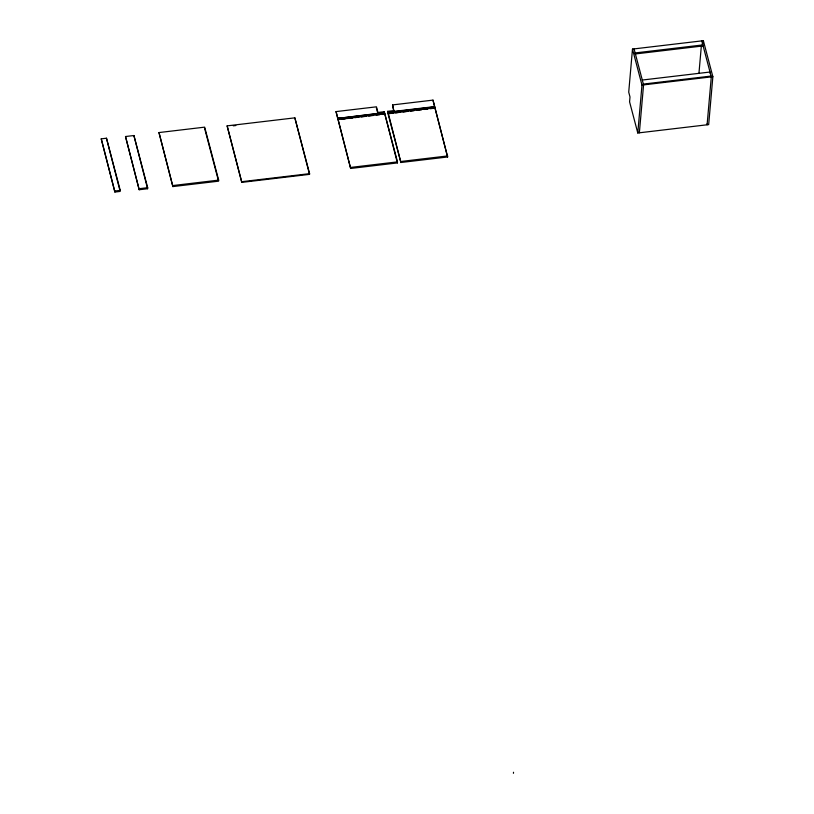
<?xml version="1.0" encoding="UTF-8"?>
<svg xmlns="http://www.w3.org/2000/svg" width="814" height="814" viewBox="0 0 814 814"><rect width="100%" height="100%" fill="white"/><g stroke="black" fill="none" stroke-linecap="round" stroke-linejoin="round"><path stroke-width="1.22" d="M101.231 138.838L114.906 192.043L120.157 191.422L120.248 190.384L106.471 138.217L101.231 138.838L114.906 192.043M106.471 138.217L119.841 190.211M125.509 136.518L139.194 189.733L147.588 188.736L147.68 187.698L133.913 135.531L125.509 136.518L139.194 189.733M133.913 135.531L147.588 188.736M158.984 132.56L172.883 186.579L218.569 181.176L218.661 180.128L204.67 127.147L158.984 132.56L172.883 186.579M227.126 125.865L241.799 182.377L309.524 174.359L309.585 173.657L294.851 117.847L227.126 125.865L241.799 182.377M294.851 117.847L309.524 174.359M336.029 111.599L350.661 168.457L397.395 162.922L397.486 161.884L384.778 113.757L339.072 119.505L338.756 118.295L384.462 112.546L384.249 111.732L377.94 112.474L376.455 106.817L336.029 111.599L350.661 168.457M384.249 111.732L397.395 162.922M382.275 114.398L384.747 114.102L384.462 112.546M394.047 110.572L387.749 111.315L387.657 112.363L400.895 162.505L447.619 156.98L432.977 100.122L392.552 104.914L393.956 111.61L392.552 104.914M387.963 112.129L433.638 106.715L433.954 107.936L388.247 113.685L387.749 111.315M400.895 162.505L388.278 113.339M432.977 100.122L447.619 156.98M433.638 106.715L433.954 107.936M513.431 773.3L513.522 772.262M632.488 49.084L628.723 92.135L629.995 96.988L629.578 101.852L637.789 132.987L708.668 124.603L712.861 76.699L703.367 40.7L632.488 49.084L641.981 85.083L637.789 132.987M698.941 73.433L701.353 45.889M702.767 45.971L702.858 44.923L635.134 52.941L635.042 53.989L702.767 45.971L702.228 43.946M703.143 43.234L703.367 40.7M709.92 73.067L710.011 72.029L642.287 80.037M233.333 125.824L235.846 125.519M337.698 118.417L384.432 112.892M387.932 112.474L434.656 106.939M341.544 119.22L345.248 118.783M347.71 118.488L352.655 117.898M355.118 117.613L358.821 117.175M361.294 116.88L366.229 116.29M368.701 116.005L373.636 115.415M376.109 115.12L379.812 114.682M389.479 113.543L393.182 113.105M395.655 112.81L400.59 112.23M403.062 111.935L407.997 111.345M410.47 111.06L414.173 110.623M416.646 110.328L421.581 109.737M424.053 109.452L427.757 109.015M430.219 108.72L434.971 108.16M643.355 84.086L711.08 76.068M641.981 85.083L712.861 76.699M114.998 191.005L120.248 190.384M139.286 188.695L147.68 187.698M172.975 185.541L218.661 180.128M350.753 167.409L397.486 161.884M400.987 161.467L447.71 155.932M241.86 181.675L309.585 173.657M701.79 40.883L711.294 76.882L707.101 124.796L706.888 123.982M634.065 48.901L643.569 84.89L639.366 132.804L639.153 132M376.363 107.855L377.554 112.383M338.787 117.949L339.102 119.159M204.579 128.195L218.244 179.965"/></g></svg>
